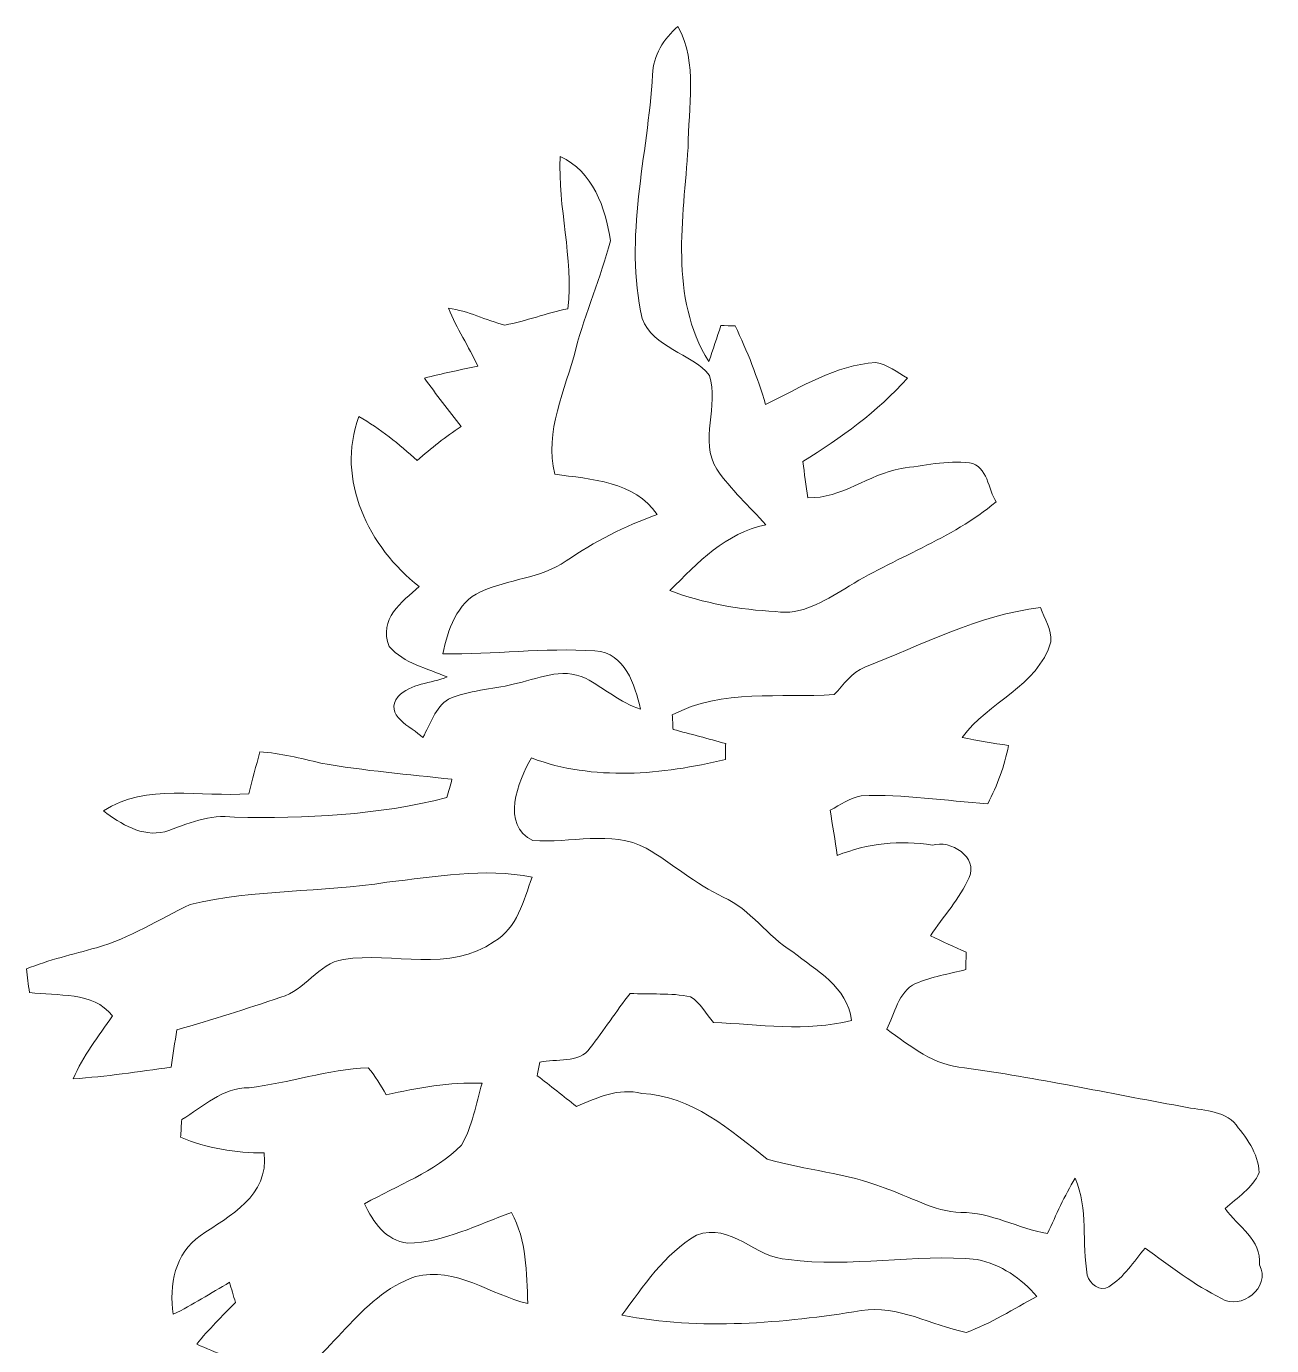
# Model space of a CAD drawing. Header units: centimetres. Extents: x -16.2 to 16.2, y -13.4 to 13.4.
# Drawn here: x 5.25 to 14.37, y -1.94 to 7.73 of the extents above; entities that cross this region are included whole.
import ezdxf

# ---------------------------------------------------------------- set-up
doc = ezdxf.new("R2010")
doc.units = ezdxf.units.CM
doc.header["$MEASUREMENT"] = 0
doc.layers.add('Layer 1', color=7, linetype='Continuous')

msp = doc.modelspace()

# ---------------------------------------------------------------- linework, layer by layer
at = {"layer": 'Layer 1', "color": 252, "lineweight": 9}
for points, knots in [([(9.83852, 7.37306), (9.84205, 7.51487), (9.91931, 7.63693), (10.02408, 7.72725), (10.02408, 7.72725), (10.17225, 7.45808), (10.09887, 7.13246), (10.09817, 6.84107), (10.09817, 6.84107), (10.065, 6.32072), (9.95564, 5.74075), (10.25057, 5.27156), (10.25057, 5.27156), (10.2802, 5.35975), (10.30842, 5.4483), (10.33876, 5.53579), (10.33876, 5.53579), (10.36487, 5.53509), (10.41708, 5.53367), (10.44283, 5.53297), (10.44283, 5.53297), (10.53244, 5.34741), (10.60758, 5.1555), (10.66649, 4.95794), (10.66649, 4.95794), (10.92508, 5.08318), (11.17802, 5.24545), (11.47329, 5.2645), (11.47329, 5.2645), (11.55972, 5.25145), (11.63063, 5.19324), (11.70507, 5.15126), (11.70507, 5.15126), (11.48846, 4.90255), (11.21682, 4.71347), (10.93954, 4.53884), (10.93954, 4.53884), (10.95083, 4.45065), (10.96247, 4.36245), (10.97517, 4.2739), (10.97517, 4.2739), (11.22494, 4.2672), (11.42144, 4.44535), (11.65885, 4.48945), (11.65885, 4.48945), (11.8236, 4.5078), (11.99329, 4.55013), (12.16086, 4.52932), (12.16086, 4.52932), (12.29421, 4.50921), (12.29703, 4.33), (12.35594, 4.24427), (12.35594, 4.24427), (12.02504, 3.96699), (11.60841, 3.83575), (11.24752, 3.60715), (11.24752, 3.60715), (11.093, 3.51825), (10.92896, 3.40995), (10.73987, 3.43958), (10.73987, 3.43958), (10.47634, 3.45511), (10.21247, 3.49991), (9.96482, 3.5941), (9.96482, 3.5941), (10.16978, 3.79907), (10.37298, 4.01638), (10.66825, 4.076), (10.66825, 4.076), (10.54655, 4.21005), (10.41073, 4.33317), (10.30913, 4.4831), (10.30913, 4.4831), (10.17684, 4.69336), (10.32677, 4.94842), (10.25515, 5.17031), (10.25515, 5.17031), (10.12004, 5.33929), (9.84099, 5.36716), (9.76267, 5.588), (9.76267, 5.588), (9.62509, 6.18032), (9.8036, 6.78039), (9.83852, 7.37306)], [0, 0, 0, 0, 0.0454545, 0.0454545, 0.0454545, 0.0454545, 0.0909091, 0.0909091, 0.0909091, 0.0909091, 0.1363636, 0.1363636, 0.1363636, 0.1363636, 0.1818182, 0.1818182, 0.1818182, 0.1818182, 0.2272727, 0.2272727, 0.2272727, 0.2272727, 0.2727273, 0.2727273, 0.2727273, 0.2727273, 0.3181818, 0.3181818, 0.3181818, 0.3181818, 0.3636364, 0.3636364, 0.3636364, 0.3636364, 0.4090909, 0.4090909, 0.4090909, 0.4090909, 0.4545455, 0.4545455, 0.4545455, 0.4545455, 0.5, 0.5, 0.5, 0.5, 0.5454545, 0.5454545, 0.5454545, 0.5454545, 0.5909091, 0.5909091, 0.5909091, 0.5909091, 0.6363636, 0.6363636, 0.6363636, 0.6363636, 0.6818182, 0.6818182, 0.6818182, 0.6818182, 0.7272727, 0.7272727, 0.7272727, 0.7272727, 0.7727273, 0.7727273, 0.7727273, 0.7727273, 0.8181818, 0.8181818, 0.8181818, 0.8181818, 0.8636364, 0.8636364, 0.8636364, 0.8636364, 0.9090909, 0.9090909, 0.9090909, 0.9090909, 1, 1, 1, 1]), ([(9.16119, 6.77333), (9.39861, 6.66644), (9.49633, 6.39622), (9.52914, 6.15633), (9.52914, 6.15633), (9.45929, 5.88751), (9.34569, 5.6321), (9.27549, 5.36293), (9.27549, 5.36293), (9.20035, 5.06519), (9.04124, 4.75933), (9.12238, 4.44606), (9.12238, 4.44606), (9.38485, 4.40972), (9.70729, 4.39667), (9.87062, 4.15114), (9.87062, 4.15114), (9.63462, 4.06682), (9.41131, 3.95217), (9.20458, 3.81071), (9.20458, 3.81071), (9.01761, 3.68265), (8.78019, 3.67771), (8.57769, 3.58493), (8.57769, 3.58493), (8.4013, 3.50485), (8.33816, 3.30341), (8.30006, 3.1302), (8.30006, 3.1302), (8.67189, 3.1235), (9.04336, 3.17818), (9.41519, 3.15137), (9.41519, 3.15137), (9.64132, 3.13902), (9.70482, 2.90301), (9.74997, 2.7245), (9.74997, 2.7245), (9.60075, 2.7746), (9.48257, 2.87726), (9.34745, 2.95169), (9.34745, 2.95169), (9.17036, 3.03565), (8.98974, 2.94393), (8.81617, 2.9083), (8.81617, 2.9083), (8.65883, 2.86809), (8.49162, 2.86597), (8.34239, 2.79859), (8.34239, 2.79859), (8.24255, 2.7372), (8.21045, 2.61514), (8.15577, 2.51848), (8.15577, 2.51848), (8.07005, 2.59574), (7.86226, 2.68217), (7.97444, 2.81729), (7.97444, 2.81729), (8.0644, 2.9143), (8.21645, 2.91395), (8.33216, 2.96122), (8.33216, 2.96122), (8.18717, 3.02578), (8.01607, 3.05859), (7.90883, 3.18453), (7.90883, 3.18453), (7.82557, 3.38632), (8.00196, 3.51085), (8.12755, 3.62303), (8.12755, 3.62303), (7.76066, 3.91019), (7.51301, 4.40584), (7.68658, 4.86869), (7.68658, 4.86869), (7.84215, 4.7812), (7.98009, 4.66549), (8.11379, 4.54731), (8.11379, 4.54731), (8.21504, 4.63727), (8.32193, 4.72017), (8.43447, 4.79566), (8.43447, 4.79566), (8.34345, 4.91314), (8.25314, 5.03097), (8.16635, 5.15056), (8.16635, 5.15056), (8.29582, 5.18478), (8.42635, 5.21053), (8.55759, 5.23805), (8.55759, 5.23805), (8.49091, 5.38198), (8.40236, 5.51462), (8.34345, 5.66173), (8.34345, 5.66173), (8.48738, 5.64445), (8.61615, 5.57318), (8.75549, 5.53932), (8.75549, 5.53932), (8.91177, 5.56895), (9.0617, 5.62645), (9.21799, 5.65891), (9.21799, 5.65891), (9.25997, 6.03391), (9.14214, 6.39974), (9.16119, 6.77333)], [0, 0, 0, 0, 0.037037, 0.037037, 0.037037, 0.037037, 0.0740741, 0.0740741, 0.0740741, 0.0740741, 0.1111111, 0.1111111, 0.1111111, 0.1111111, 0.1481481, 0.1481481, 0.1481481, 0.1481481, 0.1851852, 0.1851852, 0.1851852, 0.1851852, 0.2222222, 0.2222222, 0.2222222, 0.2222222, 0.2592593, 0.2592593, 0.2592593, 0.2592593, 0.2962963, 0.2962963, 0.2962963, 0.2962963, 0.3333333, 0.3333333, 0.3333333, 0.3333333, 0.3703704, 0.3703704, 0.3703704, 0.3703704, 0.4074074, 0.4074074, 0.4074074, 0.4074074, 0.4444444, 0.4444444, 0.4444444, 0.4444444, 0.4814815, 0.4814815, 0.4814815, 0.4814815, 0.5185185, 0.5185185, 0.5185185, 0.5185185, 0.5555556, 0.5555556, 0.5555556, 0.5555556, 0.5925926, 0.5925926, 0.5925926, 0.5925926, 0.6296296, 0.6296296, 0.6296296, 0.6296296, 0.6666667, 0.6666667, 0.6666667, 0.6666667, 0.7037037, 0.7037037, 0.7037037, 0.7037037, 0.7407407, 0.7407407, 0.7407407, 0.7407407, 0.7777778, 0.7777778, 0.7777778, 0.7777778, 0.8148148, 0.8148148, 0.8148148, 0.8148148, 0.8518519, 0.8518519, 0.8518519, 0.8518519, 0.8888889, 0.8888889, 0.8888889, 0.8888889, 0.9259259, 0.9259259, 0.9259259, 0.9259259, 1, 1, 1, 1]), ([(11.39286, 3.03177), (11.81443, 3.19864), (12.2233, 3.41277), (12.67979, 3.46992), (12.67979, 3.46992), (12.71049, 3.38843), (12.7627, 3.308), (12.75705, 3.21839), (12.75705, 3.21839), (12.65898, 2.88855), (12.29668, 2.78095), (12.10724, 2.51848), (12.10724, 2.51848), (12.21907, 2.49308), (12.33266, 2.47756), (12.4459, 2.45816), (12.4459, 2.45816), (12.41803, 2.30929), (12.36335, 2.16747), (12.29527, 2.03271), (12.29527, 2.03271), (11.98588, 2.05352), (11.67755, 2.10326), (11.36711, 2.09056), (11.36711, 2.09056), (11.2835, 2.0768), (11.21365, 2.02424), (11.14062, 1.98473), (11.14062, 1.98473), (11.15509, 1.87572), (11.17625, 1.76319), (11.19107, 1.65312), (11.19107, 1.65312), (11.41332, 1.74202), (11.65145, 1.76954), (11.88957, 1.72826), (11.88957, 1.72826), (12.01975, 1.77095), (12.22647, 1.64077), (12.15768, 1.49225), (12.15768, 1.49225), (12.08924, 1.33456), (11.96824, 1.20756), (11.87405, 1.06504), (11.87405, 1.06504), (11.96048, 1.02376), (12.04797, 0.9846), (12.13546, 0.94509), (12.13546, 0.94509), (12.13475, 0.90276), (12.1344, 0.86007), (12.1344, 0.81704), (12.1344, 0.81704), (12.00987, 0.78564), (11.88216, 0.76518), (11.76434, 0.71473), (11.76434, 0.71473), (11.63698, 0.65476), (11.61194, 0.49142), (11.55479, 0.381), (11.55479, 0.381), (11.72588, 0.25682), (11.90121, 0.11254), (12.12346, 0.09807), (12.12346, 0.09807), (12.65439, 0.02399), (13.17862, -0.08855), (13.70638, -0.18309), (13.70638, -0.18309), (13.83408, -0.21413), (13.99319, -0.2032), (14.0969, -0.30057), (14.0969, -0.30057), (14.18404, -0.40569), (14.27823, -0.52705), (14.28317, -0.67028), (14.28317, -0.67028), (14.23484, -0.78458), (14.1216, -0.85231), (14.03305, -0.93345), (14.03305, -0.93345), (14.12795, -1.06468), (14.30081, -1.15993), (14.28423, -1.34549), (14.28423, -1.34549), (14.37419, -1.51236), (14.147, -1.68275), (14.00765, -1.59173), (14.00765, -1.59173), (13.80586, -1.49295), (13.62912, -1.3529), (13.44673, -1.22378), (13.44673, -1.22378), (13.36348, -1.32221), (13.29257, -1.43722), (13.18144, -1.50671), (13.18144, -1.50671), (13.11336, -1.54763), (13.04421, -1.48413), (13.0234, -1.42169), (13.0234, -1.42169), (12.98248, -1.18639), (13.03151, -0.93521), (12.9352, -0.71155), (12.9352, -0.71155), (12.85548, -0.83996), (12.79621, -0.97896), (12.732, -1.11548), (12.732, -1.11548), (12.51646, -1.0802), (12.3189, -0.96026), (12.09806, -0.96167), (12.09806, -0.96167), (11.89627, -0.95603), (11.72165, -0.84173), (11.53432, -0.7814), (11.53432, -0.7814), (11.2588, -0.67204), (10.95965, -0.65228), (10.67743, -0.57115), (10.67743, -0.57115), (10.4079, -0.35701), (10.1218, -0.10477), (9.75844, -0.09031), (9.75844, -0.09031), (9.58805, -0.04551), (9.43142, -0.12241), (9.27972, -0.18485), (9.27972, -0.18485), (9.18482, -0.10971), (9.08816, -0.03387), (8.99362, 0.03987), (8.99362, 0.03987), (8.99997, 0.07338), (9.00632, 0.10689), (9.01302, 0.1397), (9.01302, 0.1397), (9.12873, 0.16722), (9.30018, 0.12559), (9.38097, 0.24307), (9.38097, 0.24307), (9.48045, 0.37465), (9.57288, 0.51153), (9.67272, 0.64312), (9.67272, 0.64312), (9.81877, 0.63183), (9.97117, 0.65017), (10.11651, 0.61772), (10.11651, 0.61772), (10.18954, 0.57432), (10.22975, 0.49318), (10.28337, 0.42933), (10.28337, 0.42933), (10.61887, 0.41804), (10.96494, 0.35737), (11.29549, 0.44556), (11.29549, 0.44556), (11.26445, 0.69321), (11.03832, 0.80998), (10.8651, 0.94756), (10.8651, 0.94756), (10.67884, 1.06186), (10.55748, 1.25765), (10.3564, 1.34867), (10.3564, 1.34867), (10.15214, 1.44357), (9.98316, 1.59279), (9.79231, 1.70745), (9.79231, 1.70745), (9.53196, 1.84221), (9.23527, 1.74061), (8.96081, 1.76283), (8.96081, 1.76283), (8.72445, 1.87502), (8.85039, 2.19604), (8.95023, 2.36749), (8.95023, 2.36749), (9.40531, 2.19781), (9.90837, 2.24402), (10.37192, 2.35726), (10.37192, 2.35726), (10.37227, 2.38619), (10.37333, 2.44369), (10.37369, 2.47262), (10.37369, 2.47262), (10.24563, 2.50931), (10.11651, 2.54318), (9.9881, 2.57669), (9.9881, 2.57669), (9.98669, 2.6035), (9.98387, 2.65677), (9.98281, 2.68323), (9.98281, 2.68323), (10.34617, 2.87549), (10.77444, 2.80458), (11.16955, 2.83245), (11.16955, 2.83245), (11.23658, 2.90583), (11.2962, 2.99473), (11.39286, 3.03177)], [0, 0, 0, 0, 0.0196078, 0.0196078, 0.0196078, 0.0196078, 0.0392157, 0.0392157, 0.0392157, 0.0392157, 0.0588235, 0.0588235, 0.0588235, 0.0588235, 0.0784314, 0.0784314, 0.0784314, 0.0784314, 0.0980392, 0.0980392, 0.0980392, 0.0980392, 0.1176471, 0.1176471, 0.1176471, 0.1176471, 0.1372549, 0.1372549, 0.1372549, 0.1372549, 0.1568627, 0.1568627, 0.1568627, 0.1568627, 0.1764706, 0.1764706, 0.1764706, 0.1764706, 0.1960784, 0.1960784, 0.1960784, 0.1960784, 0.2156863, 0.2156863, 0.2156863, 0.2156863, 0.2352941, 0.2352941, 0.2352941, 0.2352941, 0.254902, 0.254902, 0.254902, 0.254902, 0.2745098, 0.2745098, 0.2745098, 0.2745098, 0.2941176, 0.2941176, 0.2941176, 0.2941176, 0.3137255, 0.3137255, 0.3137255, 0.3137255, 0.3333333, 0.3333333, 0.3333333, 0.3333333, 0.3529412, 0.3529412, 0.3529412, 0.3529412, 0.372549, 0.372549, 0.372549, 0.372549, 0.3921569, 0.3921569, 0.3921569, 0.3921569, 0.4117647, 0.4117647, 0.4117647, 0.4117647, 0.4313725, 0.4313725, 0.4313725, 0.4313725, 0.4509804, 0.4509804, 0.4509804, 0.4509804, 0.4705882, 0.4705882, 0.4705882, 0.4705882, 0.4901961, 0.4901961, 0.4901961, 0.4901961, 0.5098039, 0.5098039, 0.5098039, 0.5098039, 0.5294118, 0.5294118, 0.5294118, 0.5294118, 0.5490196, 0.5490196, 0.5490196, 0.5490196, 0.5686275, 0.5686275, 0.5686275, 0.5686275, 0.5882353, 0.5882353, 0.5882353, 0.5882353, 0.6078431, 0.6078431, 0.6078431, 0.6078431, 0.627451, 0.627451, 0.627451, 0.627451, 0.6470588, 0.6470588, 0.6470588, 0.6470588, 0.6666667, 0.6666667, 0.6666667, 0.6666667, 0.6862745, 0.6862745, 0.6862745, 0.6862745, 0.7058824, 0.7058824, 0.7058824, 0.7058824, 0.7254902, 0.7254902, 0.7254902, 0.7254902, 0.745098, 0.745098, 0.745098, 0.745098, 0.7647059, 0.7647059, 0.7647059, 0.7647059, 0.7843137, 0.7843137, 0.7843137, 0.7843137, 0.8039216, 0.8039216, 0.8039216, 0.8039216, 0.8235294, 0.8235294, 0.8235294, 0.8235294, 0.8431373, 0.8431373, 0.8431373, 0.8431373, 0.8627451, 0.8627451, 0.8627451, 0.8627451, 0.8823529, 0.8823529, 0.8823529, 0.8823529, 0.9019608, 0.9019608, 0.9019608, 0.9019608, 0.9215686, 0.9215686, 0.9215686, 0.9215686, 0.9411765, 0.9411765, 0.9411765, 0.9411765, 0.9607843, 0.9607843, 0.9607843, 0.9607843, 1, 1, 1, 1]), ([(6.9595, 2.41159), (7.1119, 2.40383), (7.25936, 2.36397), (7.40753, 2.33045), (7.40753, 2.33045), (7.72538, 2.2733), (8.04747, 2.24684), (8.36814, 2.21192), (8.36814, 2.21192), (8.3558, 2.16747), (8.34345, 2.12267), (8.3311, 2.07822), (8.3311, 2.07822), (7.8224, 1.94592), (7.29711, 1.92476), (6.77359, 1.93358), (6.77359, 1.93358), (6.59191, 1.95933), (6.42857, 1.88278), (6.26347, 1.82669), (6.26347, 1.82669), (6.09625, 1.78717), (5.94068, 1.88419), (5.81403, 1.97979), (5.81403, 1.97979), (6.12836, 2.18652), (6.52876, 2.0768), (6.88048, 2.10609), (6.88048, 2.10609), (6.90623, 2.20839), (6.93304, 2.30999), (6.9595, 2.41159)], [0, 0, 0, 0, 0.1111111, 0.1111111, 0.1111111, 0.1111111, 0.2222222, 0.2222222, 0.2222222, 0.2222222, 0.3333333, 0.3333333, 0.3333333, 0.3333333, 0.4444444, 0.4444444, 0.4444444, 0.4444444, 0.5555556, 0.5555556, 0.5555556, 0.5555556, 0.6666667, 0.6666667, 0.6666667, 0.6666667, 0.7777778, 0.7777778, 0.7777778, 0.7777778, 1, 1, 1, 1]), ([(7.89189, 1.45768), (8.24291, 1.49613), (8.6045, 1.56598), (8.95517, 1.49366), (8.95517, 1.49366), (8.89272, 1.32398), (8.84616, 1.11937), (8.67788, 1.02376), (8.67788, 1.02376), (8.35509, 0.79093), (7.93423, 0.94827), (7.57228, 0.89218), (7.57228, 0.89218), (7.38425, 0.86113), (7.29252, 0.66322), (7.11331, 0.61489), (7.11331, 0.61489), (6.86143, 0.53023), (6.60849, 0.44732), (6.35272, 0.37606), (6.35272, 0.37606), (6.33791, 0.28469), (6.32203, 0.19438), (6.30969, 0.10125), (6.30969, 0.10125), (6.07085, 0.0695), (5.83344, 0.03387), (5.59319, 0.01658), (5.59319, 0.01658), (5.66445, 0.1845), (5.77734, 0.32914), (5.87965, 0.47837), (5.87965, 0.47837), (5.7343, 0.66428), (5.48136, 0.61913), (5.27181, 0.64982), (5.27181, 0.64982), (5.26405, 0.70732), (5.25629, 0.76482), (5.24959, 0.82197), (5.24959, 0.82197), (5.41539, 0.88935), (5.59072, 0.92851), (5.76253, 0.9772), (5.76253, 0.9772), (6.007, 1.04599), (6.22184, 1.1871), (6.44974, 1.2947), (6.44974, 1.2947), (6.92211, 1.409), (7.41353, 1.37901), (7.89189, 1.45768)], [0, 0, 0, 0, 0.0714286, 0.0714286, 0.0714286, 0.0714286, 0.1428571, 0.1428571, 0.1428571, 0.1428571, 0.2142857, 0.2142857, 0.2142857, 0.2142857, 0.2857143, 0.2857143, 0.2857143, 0.2857143, 0.3571429, 0.3571429, 0.3571429, 0.3571429, 0.4285714, 0.4285714, 0.4285714, 0.4285714, 0.5, 0.5, 0.5, 0.5, 0.5714286, 0.5714286, 0.5714286, 0.5714286, 0.6428571, 0.6428571, 0.6428571, 0.6428571, 0.7142857, 0.7142857, 0.7142857, 0.7142857, 0.7857143, 0.7857143, 0.7857143, 0.7857143, 0.8571429, 0.8571429, 0.8571429, 0.8571429, 1, 1, 1, 1]), ([(6.88154, -0.04798), (7.1747, -0.01446), (7.45833, 0.08643), (7.7536, 0.09843), (7.7536, 0.09843), (7.80829, 0.04022), (7.84497, -0.0321), (7.8866, -0.10019), (7.8866, -0.10019), (8.11697, -0.04974), (8.35156, -0.00317), (8.58898, -0.01552), (8.58898, -0.01552), (8.54171, -0.16651), (8.5209, -0.33196), (8.43729, -0.46813), (8.43729, -0.46813), (8.23867, -0.66887), (7.9688, -0.76165), (7.7282, -0.89817), (7.7282, -0.89817), (7.78641, -1.03364), (7.88519, -1.16699), (8.04394, -1.1878), (8.04394, -1.1878), (8.31417, -1.17969), (8.55512, -1.05022), (8.80488, -0.96308), (8.80488, -0.96308), (8.91565, -1.16805), (8.91601, -1.40229), (8.92342, -1.62983), (8.92342, -1.62983), (8.65213, -1.56527), (8.39249, -1.35572), (8.10109, -1.43192), (8.10109, -1.43192), (7.67846, -1.57339), (7.49043, -2.03412), (7.10273, -2.23732), (7.10273, -2.23732), (6.89318, -2.43346), (6.61272, -2.47967), (6.3626, -2.59292), (6.3626, -2.59292), (6.2543, -2.75096), (6.26912, -3.03389), (6.04016, -3.08363), (6.04016, -3.08363), (5.8486, -3.17182), (5.57944, -2.96227), (5.71137, -2.75096), (5.71137, -2.75096), (5.93997, -2.39571), (6.34567, -2.20768), (6.70797, -2.01507), (6.70797, -2.01507), (6.63706, -1.98684), (6.56721, -1.95686), (6.49772, -1.92687), (6.49772, -1.92687), (6.5852, -1.81857), (6.68434, -1.72085), (6.78135, -1.62137), (6.78135, -1.62137), (6.76689, -1.57162), (6.75242, -1.52223), (6.73796, -1.47355), (6.73796, -1.47355), (6.60108, -1.55293), (6.46808, -1.63971), (6.32521, -1.7078), (6.32521, -1.7078), (6.29346, -1.49825), (6.33826, -1.25624), (6.52417, -1.13242), (6.52417, -1.13242), (6.74043, -0.98425), (7.02865, -0.84278), (6.99125, -0.52599), (6.99125, -0.52599), (6.78276, -0.52458), (6.5718, -0.49389), (6.37954, -0.40993), (6.37954, -0.40993), (6.38165, -0.37782), (6.38589, -0.31362), (6.388, -0.28116), (6.388, -0.28116), (6.54499, -0.18838), (6.68539, -0.04515), (6.88154, -0.04798)], [0, 0, 0, 0, 0.0416667, 0.0416667, 0.0416667, 0.0416667, 0.0833333, 0.0833333, 0.0833333, 0.0833333, 0.125, 0.125, 0.125, 0.125, 0.1666667, 0.1666667, 0.1666667, 0.1666667, 0.2083333, 0.2083333, 0.2083333, 0.2083333, 0.25, 0.25, 0.25, 0.25, 0.2916667, 0.2916667, 0.2916667, 0.2916667, 0.3333333, 0.3333333, 0.3333333, 0.3333333, 0.375, 0.375, 0.375, 0.375, 0.4166667, 0.4166667, 0.4166667, 0.4166667, 0.4583333, 0.4583333, 0.4583333, 0.4583333, 0.5, 0.5, 0.5, 0.5, 0.5416667, 0.5416667, 0.5416667, 0.5416667, 0.5833333, 0.5833333, 0.5833333, 0.5833333, 0.625, 0.625, 0.625, 0.625, 0.6666667, 0.6666667, 0.6666667, 0.6666667, 0.7083333, 0.7083333, 0.7083333, 0.7083333, 0.75, 0.75, 0.75, 0.75, 0.7916667, 0.7916667, 0.7916667, 0.7916667, 0.8333333, 0.8333333, 0.8333333, 0.8333333, 0.875, 0.875, 0.875, 0.875, 0.9166667, 0.9166667, 0.9166667, 0.9166667, 1, 1, 1, 1]), ([(10.1599, -1.12924), (10.41496, -1.0294), (10.59064, -1.30034), (10.83335, -1.30633), (10.83335, -1.30633), (11.29197, -1.37054), (11.75657, -1.26012), (12.21695, -1.30704), (12.21695, -1.30704), (12.3891, -1.34267), (12.54186, -1.44321), (12.65369, -1.57762), (12.65369, -1.57762), (12.48153, -1.66652), (12.31784, -1.77694), (12.1351, -1.84079), (12.1351, -1.84079), (11.87899, -1.78964), (11.63769, -1.63689), (11.36711, -1.68098), (11.36711, -1.68098), (10.79032, -1.77341), (10.19059, -1.82703), (9.61274, -1.7152), (9.61274, -1.7152), (9.77149, -1.50142), (9.92495, -1.26435), (10.1599, -1.12924)], [0, 0, 0, 0, 0.125, 0.125, 0.125, 0.125, 0.25, 0.25, 0.25, 0.25, 0.375, 0.375, 0.375, 0.375, 0.5, 0.5, 0.5, 0.5, 0.625, 0.625, 0.625, 0.625, 0.75, 0.75, 0.75, 0.75, 1, 1, 1, 1])]:
    msp.add_open_spline(points, degree=3, knots=knots, dxfattribs=at)

doc.saveas('drawing.dxf')
